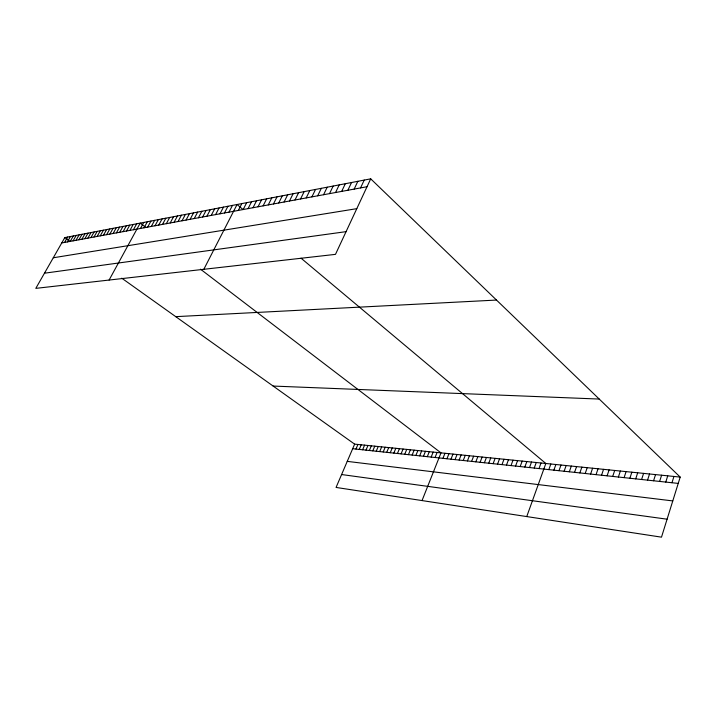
<?xml version="1.0" encoding="UTF-8"?>
<svg xmlns="http://www.w3.org/2000/svg" width="716" height="716" viewBox="0 0 716 716"><rect width="100%" height="100%" fill="white"/><g stroke="black" fill="none" stroke-linecap="round" stroke-linejoin="round"><path stroke-width="1.07" d="M680.2 477.089L661.495 537.161L336.064 487.435L354.635 444.135L680.2 477.089L370.709 178.839L64.816 237.596L35.8 288.369L335.482 254.359L370.709 178.839M671.966 482.736L673.944 476.453M665.773 482.074L667.742 475.827M659.633 481.421L661.611 475.209M653.565 480.776L655.543 474.592M647.55 480.132L649.528 473.983M641.599 479.505L643.586 473.383M635.701 478.87L637.696 472.784M629.865 478.252L631.861 472.193M624.092 477.635L626.088 471.611M618.373 477.026L620.369 471.03M612.708 476.426L614.704 470.457M607.096 475.827L609.101 469.893M601.547 475.236L603.543 469.329M596.043 474.645L598.048 468.774M590.602 474.064L592.597 468.219M585.205 473.491L587.21 467.673M579.853 472.927L581.866 467.136M574.563 472.354L576.568 466.599M569.318 471.799L571.323 466.071M564.127 471.244L566.132 465.543M558.981 470.698L560.986 465.024M553.88 470.152L555.885 464.505M548.823 469.615L550.837 463.995M526.743 516.567L545.834 463.485L301.042 258.181M539.005 468.568L541.019 463.001M534.234 468.058L536.248 462.518M524.819 467.056L526.833 461.56M529.509 467.557L531.523 462.035M520.174 466.563L522.188 461.095M515.565 466.071L517.578 460.63M511 465.588L513.014 460.164M506.472 465.105L508.485 459.708M501.979 464.621L503.992 459.251M493.118 463.682L495.132 458.356M497.531 464.147L499.544 458.804M488.742 463.216L490.755 457.909M484.401 462.751L486.415 457.47M480.105 462.294L482.11 457.041M471.611 461.39L473.616 456.181M475.836 461.838L477.849 456.611M467.414 460.943L469.419 455.752M463.252 460.495L465.257 455.331M459.126 460.057L461.131 454.92M450.973 459.189L452.977 454.087M455.036 459.618L457.041 454.499M446.954 458.759L448.95 453.684M442.953 458.338L444.958 453.282M435.068 457.497L437.064 452.476M422.037 500.565L440.993 452.879L200.498 269.18M431.166 457.077L433.171 452.082M427.3 456.665L429.296 451.698M419.657 455.85L421.652 450.919M423.469 456.253L425.465 451.304M415.889 455.448L417.875 450.534M408.424 454.651L410.411 449.782M412.139 455.054L414.134 450.158M404.737 454.257L406.724 449.406M397.443 453.488L399.43 448.672M401.076 453.872L403.063 449.039M393.836 453.103L395.823 448.305M386.712 452.342L388.699 447.581M390.265 452.718L392.243 447.947M383.194 451.966L385.172 447.231M376.231 451.223L378.209 446.524M379.704 451.59L381.682 446.874M372.785 450.856L374.763 446.175M365.983 450.131L367.952 445.486M369.375 450.489L371.344 445.826M362.618 449.773L364.587 445.146M355.959 449.066L357.928 444.466M359.28 449.415L361.24 444.806M360.56 187.923L364.229 180.083M354.169 189.096L357.839 181.309M347.878 190.25L351.538 182.526M341.675 191.396L345.327 183.717M335.553 192.523L339.205 184.889M329.521 193.633L333.164 186.053M323.569 194.734L327.203 187.198M317.698 195.808L321.323 188.326M311.908 196.882L315.523 189.445M306.197 197.929L309.804 190.537M300.559 198.967L304.157 191.628M295.001 199.997L298.59 192.694M289.506 200.999L293.086 193.75M284.091 202.001L287.662 194.797M273.467 203.962L277.02 196.837M278.748 202.986L282.31 195.817M268.258 204.919L271.803 197.84M263.112 205.868L266.647 198.833M258.037 206.799L261.564 199.809M253.017 207.721L256.534 200.775M243.171 209.537L246.68 202.664M248.067 208.633L251.576 201.724M238.347 210.423L241.838 203.595M203.827 269.297L237.059 204.516L242.93 209.439M228.995 212.151L232.476 205.394M220.009 213.807L223.464 207.121M224.475 212.983L227.939 206.262M215.588 214.612L219.042 207.971M206.906 216.214L210.343 209.645M211.229 215.418L214.666 208.812M202.646 217.002L206.065 210.468M194.26 218.541L197.661 212.079M198.43 217.78L201.84 211.274M190.134 219.302L193.526 212.876M182.025 220.796L185.399 214.433M186.062 220.054L189.445 213.663M178.042 221.53L181.408 215.203M170.193 222.98L173.549 216.715M174.095 222.255L177.452 215.964M162.523 224.385L165.852 218.192M166.336 223.687L169.674 217.458M158.746 225.084L162.067 218.917M151.318 226.453L154.62 220.349M155.014 225.773L158.326 219.633M144.041 227.795L147.335 221.745M147.666 227.124L150.96 221.047M140.47 228.449L143.746 222.434M133.418 229.746L136.675 223.795M109.101 280.054L140.193 223.124L145.742 227.357M126.517 231.017L129.757 225.119M129.954 230.391L133.203 224.466M119.751 232.261L122.973 226.426M123.116 231.644L126.347 225.782M113.128 233.488L116.332 227.706M116.422 232.879L119.635 227.07M106.63 234.678L109.817 228.95M109.861 234.087L113.056 228.332M100.267 235.85L103.435 230.176M103.435 235.269L106.612 229.567M94.029 237.005L97.179 231.384M97.134 236.432L100.294 230.785M87.907 238.133L91.039 232.557M90.95 237.569L94.091 231.975M81.901 239.234L85.016 233.72M84.891 238.688L88.014 233.139M73.104 240.853L76.191 235.412M76.012 240.325L79.109 234.848M78.939 239.779L82.045 234.284M67.376 241.91L70.454 236.513M70.231 241.39L73.309 235.967M64.556 242.429L67.617 237.059M61.755 242.948L367.031 186.724M53.288 257.769L356.792 208.66M44.464 273.208L346.07 231.653M175.751 316.651L496.501 300.058M273.136 386.058L599.238 399.063M352.666 448.717L678.231 483.407M347.242 461.373L672.772 500.923M341.595 474.538L667.079 519.198M64.816 237.596L70.034 241.319M121.747 278.175L354.635 444.135"/></g></svg>
